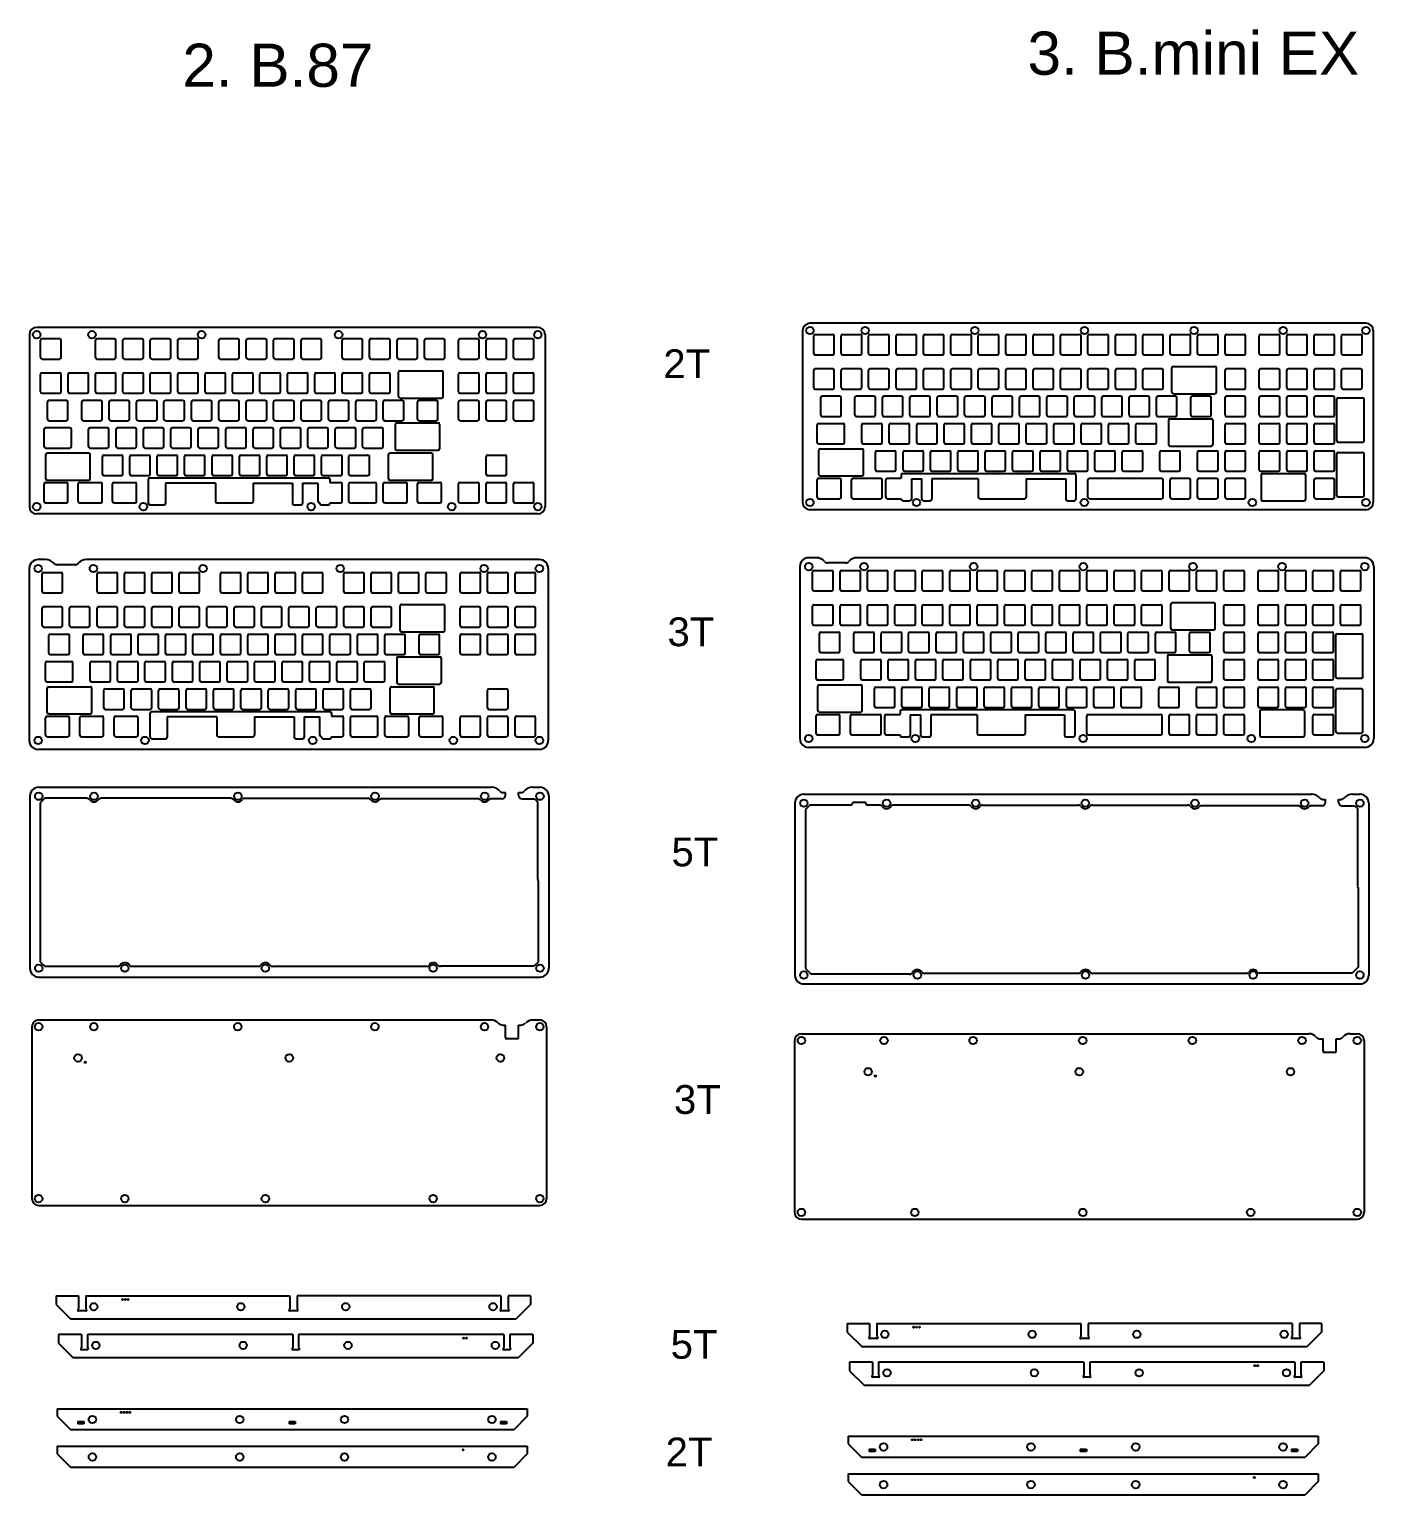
# Model space of a CAD drawing. Header units: millimetres. Extents: x 274 to 3232, y 733 to 1752.
# Drawn here: x 989 to 1924, y 733 to 1752 of the extents above; entities that cross this region are included whole.
import ezdxf

# ---------------------------------------------------------------- set-up
doc = ezdxf.new("R2010")
doc.units = ezdxf.units.MM
doc.styles.get("Standard").update_dxf_attribs({"font": 'arial.ttf'})

# ---------------------------------------------------------------- blocks, each defined once
blk = doc.blocks.new('switch hole for acrylic')
for p, q in [((-7.1, -6.1), (-7.1, 6.1)), ((-6.1, 7.1), (6.1, 7.1)), ((7.1, -6.1), (7.1, 6.1)), ((-6.1, -7.1), (6.1, -7.1))]:
    blk.add_line(p, q)
for centre, start, end in [((-6.1, 6.1), 90, 180), ((6.1, 6.1), 0, 90), ((-6.1, -6.1), 180, 270), ((6.1, -6.1), 270, 0)]:
    blk.add_arc(centre, 1, start, end)

msp = doc.modelspace()

# ---------------------------------------------------------------- linework, layer by layer
for p, q in [((989.5, 1539.6), (989.5, 1420.1)), ((1342.8, 1544.7), (994.6, 1544.7)), ((1347.9, 1539.6), (1347.9, 1420.1)), ((1526.8, 1542.5), (1526.8, 1423)), ((1918.3, 1547.6), (1531.9, 1547.6)), ((1923.4, 1542.5), (1923.4, 1423)), ((1246.1, 1496.6), (1246.1, 1513.6)), ((1247.1, 1514.6), (1276, 1514.6)), ((1277, 1496.6), (1277, 1513.6)), ((1783.5, 1499.6), (1783.5, 1516.5)), ((1784.5, 1517.5), (1813.4, 1517.5)), ((1814.4, 1499.6), (1814.4, 1516.5)), ((1784.5, 1498.6), (1813.4, 1498.6)), ((1247.1, 1495.6), (1276, 1495.6)), ((1898.1, 1465.9), (1898.1, 1494.8)), ((1899.1, 1495.8), (1916, 1495.8)), ((1917, 1465.9), (1917, 1494.8)), ((1243.8, 1477.3), (1243.8, 1460.3)), ((1244.8, 1478.3), (1273.6, 1478.3)), ((1274.6, 1477.3), (1274.6, 1460.3)), ((1538, 1477.9), (1555, 1477.9)), ((1781.1, 1480.2), (1781.1, 1463.2)), ((1782.1, 1481.2), (1811, 1481.2)), ((1812, 1480.2), (1812, 1463.2)), ((999.7, 1461.8), (999.7, 1474)), ((1000.7, 1475), (1017.7, 1475)), ((1018.7, 1461.8), (1018.7, 1474)), ((1537, 1464.7), (1537, 1476.9)), ((1556, 1464.7), (1556, 1476.9)), ((1000.7, 1460.8), (1017.7, 1460.8)), ((1001.9, 1457.4), (1030.8, 1457.4)), ((1240, 1457.4), (1268.9, 1457.4)), ((1244.8, 1459.3), (1273.6, 1459.3)), ((1538, 1463.7), (1555, 1463.7)), ((1538.2, 1442.4), (1538.2, 1459.3)), ((1539.2, 1460.3), (1568.1, 1460.3)), ((1569.1, 1442.4), (1569.1, 1459.3)), ((1782.1, 1462.2), (1811, 1462.2)), ((1898.1, 1427.8), (1898.1, 1456.7)), ((1899.1, 1464.9), (1916, 1464.9)), ((1899.1, 1457.7), (1916, 1457.7)), ((1917, 1427.8), (1917, 1456.7)), ((1000.9, 1439.5), (1000.9, 1456.4)), ((1031.8, 1439.5), (1031.8, 1456.4)), ((1239, 1439.5), (1239, 1456.4)), ((1269.9, 1439.5), (1269.9, 1456.4)), ((1000.7, 1436.9), (1015.3, 1436.9)), ((1001.9, 1438.5), (1030.8, 1438.5)), ((1024.5, 1436.9), (1039.1, 1436.9)), ((1048.3, 1436.9), (1062.9, 1436.9)), ((1072.3, 1422.3), (1072.3, 1439.2)), ((1073.3, 1440.2), (1197.4, 1440.2)), ((1084.1, 1436.5), (1084.1, 1422.3)), ((1118.8, 1436.5), (1084.1, 1436.5)), ((1118.8, 1436.5), (1118.8, 1423.7)), ((1144.9, 1436.5), (1172.4, 1436.5)), ((1144.9, 1436.5), (1144.9, 1423.7)), ((1172.4, 1436.5), (1172.4, 1422.3)), ((1179.4, 1436.5), (1179.4, 1422.3)), ((1179.4, 1436.5), (1190.2, 1436.5)), ((1190.2, 1423.7), (1190.2, 1436.5)), ((1198.4, 1439.2), (1198.4, 1436.9)), ((1198.4, 1436.9), (1205.8, 1436.9)), ((1212.6, 1436.9), (1229.6, 1436.9)), ((1236.4, 1436.9), (1251, 1436.9)), ((1240, 1438.5), (1268.9, 1438.5)), ((1260.2, 1436.9), (1274.8, 1436.9)), ((1537, 1426.6), (1537, 1438.8)), ((1538, 1439.8), (1552.6, 1439.8)), ((1539.2, 1441.4), (1568.1, 1441.4)), ((1553.6, 1426.6), (1553.6, 1438.8)), ((1560.8, 1426.6), (1560.8, 1438.8)), ((1561.8, 1439.8), (1581.2, 1439.8)), ((1582.2, 1426.6), (1582.2, 1438.8)), ((1584.6, 1426.6), (1584.6, 1438.8)), ((1585.6, 1439.8), (1595.4, 1439.8)), ((1595.4, 1442.1), (1595.4, 1439.8)), ((1596.4, 1443.1), (1715.7, 1443.1)), ((1602.4, 1439.4), (1602.4, 1425.2)), ((1602.4, 1439.4), (1609.7, 1439.4)), ((1609.7, 1425.2), (1609.7, 1439.4)), ((1616.7, 1439.4), (1616.7, 1425.2)), ((1648.9, 1439.4), (1616.7, 1439.4)), ((1648.9, 1439.4), (1648.9, 1426.6)), ((1682.2, 1439.4), (1682.2, 1426.6)), ((1682.2, 1439.4), (1709.7, 1439.4)), ((1709.7, 1439.4), (1709.7, 1425.2)), ((1716.7, 1442.1), (1716.7, 1425.2)), ((1725.1, 1426.6), (1725.1, 1438.8)), ((1726.1, 1439.8), (1776.4, 1439.8)), ((1777.4, 1426.6), (1777.4, 1438.8)), ((1845.4, 1442.1), (1845.4, 1425.1)), ((1846.4, 1443.1), (1875.3, 1443.1)), ((1876.3, 1442.1), (1876.3, 1425.1)), ((999.7, 1423.7), (999.7, 1435.9)), ((1016.3, 1423.7), (1016.3, 1435.9)), ((1023.5, 1423.7), (1023.5, 1435.9)), ((1040.1, 1423.7), (1040.1, 1435.9)), ((1047.3, 1423.7), (1047.3, 1435.9)), ((1063.9, 1423.7), (1063.9, 1435.9)), ((1206.8, 1423.7), (1206.8, 1435.9)), ((1211.6, 1423.7), (1211.6, 1435.9)), ((1230.6, 1423.7), (1230.6, 1435.9)), ((1235.4, 1423.7), (1235.4, 1435.9)), ((1252, 1423.7), (1252, 1435.9)), ((1259.2, 1423.7), (1259.2, 1435.9)), ((1275.8, 1423.7), (1275.8, 1435.9)), ((1899.1, 1426.8), (1916, 1426.8)), ((1000.7, 1422.7), (1015.3, 1422.7)), ((1024.5, 1422.7), (1039.1, 1422.7)), ((1048.3, 1422.7), (1062.9, 1422.7)), ((1073.3, 1421.3), (1083.1, 1421.3)), ((1119.8, 1422.7), (1143.9, 1422.7)), ((1173.4, 1421.3), (1178.4, 1421.3)), ((1191.2, 1422.7), (1191.4, 1422.7)), ((1191.4, 1422.7), (1191.4, 1422.3)), ((1192.4, 1421.3), (1197.4, 1421.3)), ((1198.4, 1422.7), (1198.4, 1422.3)), ((1198.4, 1422.7), (1205.8, 1422.7)), ((1212.6, 1422.7), (1229.6, 1422.7)), ((1236.4, 1422.7), (1251, 1422.7)), ((1260.2, 1422.7), (1274.8, 1422.7)), ((1918.3, 1417.9), (1531.9, 1417.9)), ((1538, 1425.6), (1552.6, 1425.6)), ((1561.8, 1425.6), (1581.2, 1425.6)), ((1585.6, 1425.6), (1595.4, 1425.6)), ((1595.4, 1425.6), (1595.4, 1425.2)), ((1596.4, 1424.2), (1601.4, 1424.2)), ((1610.7, 1424.2), (1615.7, 1424.2)), ((1649.9, 1425.6), (1681.2, 1425.6)), ((1710.7, 1424.2), (1715.7, 1424.2)), ((1726.1, 1425.6), (1776.4, 1425.6)), ((1846.4, 1424.1), (1875.3, 1424.1)), ((1342.8, 1415), (994.6, 1415)), ((989.4, 1377.1), (989.4, 1257.6)), ((1000.7, 1383.3), (995.6, 1383.3)), ((1021.2, 1379.7), (1008.8, 1379.7)), ((1343.9, 1383.3), (1029.3, 1383.3)), ((1350.1, 1377.1), (1350.1, 1257.6)), ((1524.9, 1378.4), (1524.9, 1258.9)), ((1536.2, 1384.6), (1531.1, 1384.6)), ((1556.7, 1381), (1544.3, 1381)), ((1917.5, 1384.6), (1564.8, 1384.6)), ((1923.7, 1378.4), (1923.7, 1258.9)), ((1247.2, 1334.1), (1247.2, 1351.1)), ((1248.2, 1352.1), (1277.1, 1352.1)), ((1278.1, 1334.1), (1278.1, 1351.1)), ((1782.7, 1335.4), (1782.7, 1352.4)), ((1783.7, 1353.4), (1812.6, 1353.4)), ((1813.6, 1335.4), (1813.6, 1352.4)), ((1783.7, 1334.4), (1812.6, 1334.4)), ((1248.2, 1333.1), (1277.1, 1333.1)), ((1897.3, 1301.8), (1897.3, 1330.7)), ((1898.3, 1331.7), (1915.2, 1331.7)), ((1916.2, 1301.8), (1916.2, 1330.7)), ((1244.8, 1314.7), (1244.8, 1297.8)), ((1245.8, 1315.7), (1274.7, 1315.7)), ((1275.7, 1314.7), (1275.7, 1297.8)), ((1780.3, 1316.1), (1780.3, 1299.1)), ((1781.3, 1317.1), (1810.2, 1317.1)), ((1811.2, 1316.1), (1811.2, 1299.1)), ((1000.8, 1299.3), (1000.8, 1311.5)), ((1001.8, 1312.5), (1018.7, 1312.5)), ((1019.7, 1299.3), (1019.7, 1311.5)), ((1536.2, 1300.6), (1536.2, 1312.8)), ((1537.2, 1313.8), (1554.2, 1313.8)), ((1555.2, 1300.6), (1555.2, 1312.8)), ((1001.8, 1298.3), (1018.7, 1298.3)), ((1001.9, 1277), (1001.9, 1293.9)), ((1002.9, 1294.9), (1031.8, 1294.9)), ((1032.8, 1277), (1032.8, 1293.9)), ((1240.1, 1277), (1240.1, 1293.9)), ((1241.1, 1294.9), (1269.9, 1294.9)), ((1245.8, 1296.8), (1274.7, 1296.8)), ((1270.9, 1277), (1270.9, 1293.9)), ((1537.2, 1299.6), (1554.2, 1299.6)), ((1537.4, 1278.3), (1537.4, 1295.2)), ((1538.4, 1296.2), (1567.3, 1296.2)), ((1568.3, 1278.3), (1568.3, 1295.2)), ((1781.3, 1298.1), (1810.2, 1298.1)), ((1898.3, 1300.8), (1915.2, 1300.8)), ((1897.3, 1263.7), (1897.3, 1292.6)), ((1898.3, 1293.6), (1915.2, 1293.6)), ((1916.2, 1263.7), (1916.2, 1292.6)), ((1000.8, 1261.2), (1000.8, 1273.4)), ((1001.8, 1274.4), (1016.3, 1274.4)), ((1002.9, 1276), (1031.8, 1276)), ((1017.3, 1261.2), (1017.3, 1273.4)), ((1024.6, 1261.2), (1024.6, 1273.4)), ((1025.6, 1274.4), (1040.1, 1274.4)), ((1041.1, 1261.2), (1041.1, 1273.4)), ((1048.4, 1261.2), (1048.4, 1273.4)), ((1049.4, 1274.4), (1064, 1274.4)), ((1065, 1261.2), (1065, 1273.4)), ((1073.4, 1259.8), (1073.4, 1276.6)), ((1074.4, 1277.6), (1198.5, 1277.6)), ((1085.2, 1274), (1085.2, 1259.8)), ((1119.8, 1274), (1085.2, 1274)), ((1119.8, 1274), (1119.8, 1261.2)), ((1145.9, 1274), (1173.4, 1274)), ((1145.9, 1274), (1145.9, 1261.2)), ((1173.4, 1274), (1173.4, 1259.8)), ((1180.4, 1274), (1180.4, 1259.8)), ((1180.4, 1274), (1191.3, 1274)), ((1191.3, 1261.2), (1191.3, 1274)), ((1199.5, 1276.6), (1199.5, 1274.4)), ((1199.5, 1274.4), (1206.8, 1274.4)), ((1207.8, 1261.2), (1207.8, 1273.4)), ((1212.7, 1261.2), (1212.7, 1273.4)), ((1213.7, 1274.4), (1230.6, 1274.4)), ((1231.6, 1261.2), (1231.6, 1273.4)), ((1236.5, 1261.2), (1236.5, 1273.4)), ((1237.5, 1274.4), (1252.1, 1274.4)), ((1241.1, 1276), (1269.9, 1276)), ((1253.1, 1261.2), (1253.1, 1273.4)), ((1260.3, 1261.2), (1260.3, 1273.4)), ((1261.3, 1274.4), (1275.9, 1274.4)), ((1276.9, 1261.2), (1276.9, 1273.4)), ((1536.2, 1262.5), (1536.2, 1274.7)), ((1537.2, 1275.7), (1551.8, 1275.7)), ((1538.4, 1277.3), (1567.3, 1277.3)), ((1552.8, 1262.5), (1552.8, 1274.7)), ((1560, 1262.5), (1560, 1274.7)), ((1561, 1275.7), (1580.4, 1275.7)), ((1581.4, 1262.5), (1581.4, 1274.7)), ((1583.9, 1262.5), (1583.9, 1274.7)), ((1584.9, 1275.7), (1594.6, 1275.7)), ((1594.6, 1278), (1594.6, 1275.7)), ((1595.6, 1279), (1714.9, 1279)), ((1601.6, 1275.3), (1601.6, 1261.1)), ((1601.6, 1275.3), (1608.9, 1275.3)), ((1608.9, 1261.1), (1608.9, 1275.3)), ((1615.9, 1275.3), (1615.9, 1261.1)), ((1648.2, 1275.3), (1615.9, 1275.3)), ((1648.2, 1275.3), (1648.2, 1262.5)), ((1681.4, 1275.3), (1681.4, 1262.5)), ((1681.4, 1275.3), (1708.9, 1275.3)), ((1708.9, 1275.3), (1708.9, 1261.1)), ((1715.9, 1278), (1715.9, 1261.1)), ((1724.3, 1262.5), (1724.3, 1274.7)), ((1725.3, 1275.7), (1775.6, 1275.7)), ((1776.6, 1262.5), (1776.6, 1274.7)), ((1844.6, 1278), (1844.6, 1261)), ((1845.6, 1279), (1874.5, 1279)), ((1875.5, 1278), (1875.5, 1261)), ((1001.8, 1260.2), (1016.3, 1260.2)), ((1025.6, 1260.2), (1040.1, 1260.2)), ((1049.4, 1260.2), (1064, 1260.2)), ((1074.4, 1258.8), (1084.2, 1258.8)), ((1120.8, 1260.2), (1144.9, 1260.2)), ((1174.4, 1258.8), (1179.4, 1258.8)), ((1192.3, 1260.2), (1192.5, 1260.2)), ((1192.5, 1260.2), (1192.5, 1259.8)), ((1193.5, 1258.8), (1198.5, 1258.8)), ((1199.5, 1260.2), (1199.5, 1259.8)), ((1199.5, 1260.2), (1206.8, 1260.2)), ((1213.7, 1260.2), (1230.6, 1260.2)), ((1237.5, 1260.2), (1252.1, 1260.2)), ((1261.3, 1260.2), (1275.9, 1260.2)), ((1537.2, 1261.5), (1551.8, 1261.5)), ((1561, 1261.5), (1580.4, 1261.5)), ((1584.9, 1261.5), (1594.6, 1261.5)), ((1594.6, 1261.5), (1594.6, 1261.1)), ((1595.6, 1260.1), (1600.6, 1260.1)), ((1609.9, 1260.1), (1614.9, 1260.1)), ((1649.2, 1261.5), (1680.4, 1261.5)), ((1709.9, 1260.1), (1714.9, 1260.1)), ((1725.3, 1261.5), (1775.6, 1261.5)), ((1845.6, 1260), (1874.5, 1260)), ((1898.3, 1262.7), (1915.2, 1262.7)), ((1343.9, 1251.4), (995.6, 1251.4)), ((1917.5, 1252.7), (1531.1, 1252.7)), ((996, 1225), (1310.6, 1225)), ((1339.2, 1225), (1344.3, 1225)), ((989.8, 1218.8), (989.8, 1099.3)), ((1000.2, 1217.4), (997, 1214.3)), ((997, 1214.3), (997, 1103.8)), ((1029.3, 1217.4), (1000.2, 1217.4)), ((1129.3, 1217.4), (1039.5, 1217.4)), ((1139.5, 1217.4), (1224.6, 1217.4)), ((1301.1, 1217), (1234.4, 1217)), ((1317.9, 1217), (1310.6, 1217)), ((1318.7, 1221.4), (1320.4, 1221.4)), ((1320.4, 1219.5), (1320.4, 1221.4)), ((1320.4, 1219.5), (1320.4, 1221.4)), ((1329.4, 1219.5), (1329.4, 1221.4)), ((1329.4, 1219.5), (1329.4, 1221.4)), ((1329.4, 1221.4), (1331.1, 1221.4)), ((1331.9, 1217), (1340.5, 1217)), ((1340.5, 1217), (1342.6, 1215)), ((1342.6, 1215), (1342.6, 1161.9)), ((1350.5, 1218.8), (1350.5, 1099.3)), ((1521.5, 1214), (1521.5, 1094.5)), ((1527.7, 1220.2), (1880.4, 1220.2)), ((1531.9, 1212.6), (1528.8, 1209.5)), ((1560.3, 1212.6), (1531.9, 1212.6)), ((1570, 1214.4), (1562.2, 1214.4)), ((1580.1, 1212.6), (1571.9, 1212.6)), ((1642, 1212.6), (1590.2, 1212.6)), ((1652.1, 1212.6), (1718.2, 1212.6)), ((1728.3, 1212.6), (1794.4, 1212.6)), ((1870.9, 1212.2), (1804.2, 1212.2)), ((1887.7, 1212.2), (1880.4, 1212.2)), ((1888.5, 1216.6), (1890.2, 1216.6)), ((1890.2, 1214.7), (1890.2, 1216.6)), ((1890.2, 1214.7), (1890.2, 1216.6)), ((1899.2, 1216.6), (1900.9, 1216.6)), ((1899.2, 1214.7), (1899.2, 1216.6)), ((1899.2, 1214.7), (1899.2, 1216.6)), ((1901.7, 1212.2), (1910.3, 1212.2)), ((1909, 1220.2), (1914.1, 1220.2)), ((1910.3, 1212.2), (1912.4, 1210.2)), ((1920.3, 1214), (1920.3, 1094.5)), ((1528.8, 1209.5), (1528.8, 1099)), ((1912.4, 1210.2), (1912.4, 1157.1)), ((1343, 1160.1), (1343, 1103.5)), ((1912.8, 1155.3), (1912.8, 1099.9)), ((997, 1103.8), (1000.4, 1100.5)), ((1050.7, 1100.5), (1000.4, 1100.5)), ((1148.5, 1100.5), (1060.9, 1100.5)), ((1265.9, 1100.5), (1158.6, 1100.5)), ((1340.1, 1100.7), (1275.1, 1100.7)), ((1343, 1103.5), (1340.1, 1100.7)), ((996, 1093.1), (1344.3, 1093.1)), ((1528.8, 1099), (1532.7, 1095.1)), ((1601.1, 1095.1), (1532.7, 1095.1)), ((1718.3, 1095.7), (1611.7, 1095.7)), ((1835.8, 1095.7), (1728.5, 1095.7)), ((1908.7, 1095.8), (1844, 1095.8)), ((1912.8, 1099.9), (1908.7, 1095.8)), ((1527.7, 1088.3), (1914.1, 1088.3)), ((995.9, 1063.3), (1310.5, 1063.3)), ((1318.7, 1059.7), (1320.3, 1059.7)), ((1320.3, 1051.2), (1320.3, 1059.7)), ((1329.3, 1051.2), (1329.3, 1059.7)), ((1329.3, 1059.7), (1331, 1059.7)), ((1339.2, 1063.3), (1344.2, 1063.3)), ((991.2, 1058.6), (991.2, 939.1)), ((1328.3, 1050.2), (1321.3, 1050.2)), ((1348.9, 1058.6), (1348.9, 939.1)), ((1526, 1053.7), (1878.7, 1053.7)), ((1886.8, 1050.1), (1888.5, 1050.1)), ((1888.5, 1041.6), (1888.5, 1050.1)), ((1897.5, 1041.6), (1897.5, 1050.1)), ((1897.5, 1050.1), (1899.2, 1050.1)), ((1907.3, 1053.7), (1912.3, 1053.7)), ((1521.3, 1049), (1521.3, 929.5)), ((1896.5, 1040.6), (1889.5, 1040.6)), ((1917, 1049), (1917, 929.5)), ((995.9, 934.4), (1344.2, 934.4)), ((1526, 924.8), (1912.3, 924.8))]:
    msp.add_line(p, q)
at = {"color": 1}
for p, q in [((1008.1, 871.5), (1023.6, 871.5)), ((1008.1, 871.5), (1008.1, 865.5)), ((1023.6, 871.5), (1023.6, 862.5)), ((1028.7, 871.5), (1170.4, 871.5)), ((1028.7, 871.5), (1028.7, 862.5)), ((1170.4, 871.5), (1170.4, 862.5)), ((1317.2, 871.5), (1175.5, 871.5)), ((1175.5, 871.5), (1175.5, 862.5)), ((1317.2, 871.5), (1317.2, 862.5)), ((1337.7, 871.5), (1322.3, 871.5)), ((1322.3, 871.5), (1322.3, 862.5)), ((1337.7, 871.5), (1337.7, 865.5)), ((1008.1, 865.5), (1018.1, 855.5)), ((1023.1, 861.9), (1023.1, 861.4)), ((1023.6, 862.5), (1023.2, 862)), ((1028.8, 861), (1023.5, 861)), ((1028.7, 862.5), (1029.1, 862)), ((1029.2, 861.9), (1029.2, 861.4)), ((1170.4, 862.5), (1169.9, 862)), ((1169.9, 861.9), (1169.9, 861.4)), ((1175.6, 861), (1170.3, 861)), ((1175.5, 862.5), (1175.9, 862)), ((1176, 861.9), (1176, 861.4)), ((1317.2, 862.5), (1316.7, 862)), ((1316.7, 861.9), (1316.7, 861.4)), ((1322.4, 861), (1317.1, 861)), ((1322.3, 862.5), (1322.7, 862)), ((1322.8, 861.9), (1322.8, 861.4)), ((1337.7, 865.5), (1327.7, 855.5)), ((1018.1, 855.5), (1327.7, 855.5)), ((1557.9, 852.3), (1573.4, 852.3)), ((1557.9, 852.3), (1557.9, 846.3)), ((1557.9, 846.3), (1567.9, 836.3)), ((1573.4, 852.3), (1573.4, 843.3)), ((1578.5, 852.3), (1720.2, 852.3)), ((1578.5, 852.3), (1578.5, 843.3)), ((1720.2, 852.3), (1720.2, 843.3)), ((1867, 852.3), (1725.3, 852.3)), ((1725.3, 852.3), (1725.3, 843.3)), ((1867, 852.3), (1867, 843.3)), ((1887.5, 852.3), (1872.1, 852.3)), ((1872.1, 852.3), (1872.1, 843.3)), ((1887.5, 846.3), (1877.5, 836.3)), ((1887.5, 852.3), (1887.5, 846.3)), ((1009.7, 844.6), (1009.7, 838.6)), ((1025.7, 844.6), (1009.7, 844.6)), ((1009.7, 838.6), (1019.7, 828.6)), ((1025.7, 835.6), (1025.2, 835.2)), ((1025.7, 844.6), (1025.7, 835.6)), ((1172.5, 844.6), (1029.8, 844.6)), ((1029.8, 844.6), (1029.8, 835.6)), ((1029.8, 835.6), (1030.2, 835.2)), ((1172.5, 835.6), (1172, 835.2)), ((1172.5, 844.6), (1172.5, 835.6)), ((1319.2, 844.6), (1176.6, 844.6)), ((1176.6, 844.6), (1176.6, 835.6)), ((1176.6, 835.6), (1177, 835.2)), ((1319.2, 835.6), (1318.8, 835.2)), ((1319.2, 844.6), (1319.2, 835.6)), ((1339.3, 844.6), (1323.3, 844.6)), ((1323.3, 844.6), (1323.3, 835.6)), ((1323.3, 835.6), (1323.8, 835.2)), ((1339.3, 838.6), (1329.3, 828.6)), ((1339.3, 844.6), (1339.3, 838.6)), ((1567.9, 836.3), (1877.5, 836.3)), ((1572.9, 842.7), (1572.9, 842.2)), ((1573.4, 843.3), (1573, 842.9)), ((1578.6, 841.8), (1573.3, 841.8)), ((1578.5, 843.3), (1578.9, 842.9)), ((1579, 842.7), (1579, 842.2)), ((1720.2, 843.3), (1719.7, 842.9)), ((1719.7, 842.7), (1719.7, 842.2)), ((1725.4, 841.8), (1720.1, 841.8)), ((1725.3, 843.3), (1725.7, 842.9)), ((1725.8, 842.7), (1725.8, 842.2)), ((1867, 843.3), (1866.5, 842.9)), ((1866.5, 842.7), (1866.5, 842.2)), ((1872.2, 841.8), (1866.9, 841.8)), ((1872.1, 843.3), (1872.5, 842.9)), ((1872.6, 842.7), (1872.6, 842.2)), ((1019.7, 828.6), (1329.3, 828.6)), ((1025.2, 835), (1025.2, 834.5)), ((1029.9, 834.1), (1025.6, 834.1)), ((1030.3, 835), (1030.3, 834.5)), ((1172, 835), (1172, 834.5)), ((1176.7, 834.1), (1172.4, 834.1)), ((1177.1, 835), (1177.1, 834.5)), ((1318.7, 835), (1318.7, 834.5)), ((1323.4, 834.1), (1319.1, 834.1)), ((1323.8, 835), (1323.8, 834.5)), ((1559.5, 825.5), (1559.5, 819.5)), ((1575.5, 825.5), (1559.5, 825.5)), ((1575.5, 825.5), (1575.5, 816.5)), ((1722.3, 825.5), (1579.6, 825.5)), ((1579.6, 825.5), (1579.6, 816.5)), ((1722.3, 825.5), (1722.3, 816.5)), ((1869, 825.5), (1726.4, 825.5)), ((1726.4, 825.5), (1726.4, 816.5)), ((1869, 825.5), (1869, 816.5)), ((1889.1, 825.5), (1873.1, 825.5)), ((1873.1, 825.5), (1873.1, 816.5)), ((1889.1, 825.5), (1889.1, 819.5)), ((1559.5, 819.5), (1569.5, 809.5)), ((1575.5, 816.5), (1575, 816)), ((1575, 815.9), (1575, 815.4)), ((1579.7, 815), (1575.4, 815)), ((1579.6, 816.5), (1580, 816)), ((1580.1, 815.9), (1580.1, 815.4)), ((1722.3, 816.5), (1721.8, 816)), ((1721.8, 815.9), (1721.8, 815.4)), ((1726.5, 815), (1722.2, 815)), ((1726.4, 816.5), (1726.8, 816)), ((1726.9, 815.9), (1726.9, 815.4)), ((1868.5, 815.9), (1868.5, 815.4)), ((1869, 816.5), (1868.6, 816)), ((1873.2, 815), (1868.9, 815)), ((1873.1, 816.5), (1873.6, 816)), ((1873.6, 815.9), (1873.6, 815.4)), ((1889.1, 819.5), (1879.1, 809.5)), ((1569.5, 809.5), (1879.1, 809.5)), ((1008.8, 793.1), (1335.4, 793.1)), ((1008.8, 793.1), (1008.8, 787.8)), ((1008.8, 787.8), (1018, 778.6)), ((1335.4, 787.8), (1326.3, 778.6)), ((1335.4, 793.1), (1335.4, 787.8)), ((1018, 778.6), (1326.3, 778.6)), ((1023.2, 784.2), (1023.2, 782.6)), ((1023.2, 784.2), (1027.4, 784.2)), ((1027.4, 782.6), (1023.2, 782.6)), ((1027.4, 784.2), (1027.4, 782.6)), ((1170, 784.2), (1170, 782.6)), ((1170, 784.2), (1174.2, 784.2)), ((1174.2, 782.6), (1170, 782.6)), ((1174.2, 784.2), (1174.2, 782.6)), ((1316.8, 784.2), (1316.8, 782.6)), ((1316.8, 784.2), (1321, 784.2)), ((1321, 782.6), (1316.8, 782.6)), ((1321, 784.2), (1321, 782.6)), ((1008.8, 767), (1335.4, 767)), ((1008.8, 767), (1008.8, 761.6)), ((1335.4, 767), (1335.4, 761.6)), ((1558.6, 774), (1885.2, 774)), ((1558.6, 774), (1558.6, 768.6)), ((1558.6, 768.6), (1567.8, 759.5)), ((1573, 765), (1573, 763.4)), ((1573, 765), (1577.2, 765)), ((1577.2, 765), (1577.2, 763.4)), ((1719.8, 765), (1719.8, 763.4)), ((1719.8, 765), (1724, 765)), ((1724, 765), (1724, 763.4)), ((1866.6, 765), (1866.6, 763.4)), ((1866.6, 765), (1870.8, 765)), ((1870.8, 765), (1870.8, 763.4)), ((1885.2, 768.6), (1876.1, 759.5)), ((1885.2, 774), (1885.2, 768.6)), ((1008.8, 761.6), (1018, 752.5)), ((1335.4, 761.6), (1326.3, 752.5)), ((1567.8, 759.5), (1876.1, 759.5)), ((1577.2, 763.4), (1573, 763.4)), ((1724, 763.4), (1719.8, 763.4)), ((1870.8, 763.4), (1866.6, 763.4)), ((1018, 752.5), (1326.3, 752.5)), ((1558.6, 747.8), (1885.2, 747.8)), ((1558.6, 747.8), (1558.6, 742.4)), ((1885.2, 747.8), (1885.2, 742.4)), ((1558.6, 742.4), (1567.8, 733.3)), ((1885.2, 742.4), (1876.1, 733.3)), ((1567.8, 733.3), (1876.1, 733.3))]:
    msp.add_line(p, q, dxfattribs=at)
for centre, radius in [((994.6, 1539.6), 2.6), ((1033, 1539.6), 2.6), ((1109.2, 1539.6), 2.6), ((1204.4, 1539.6), 2.6), ((1304.4, 1539.6), 2.6), ((1342.8, 1539.6), 2.6), ((1531.9, 1542.5), 2.6), ((1570.3, 1542.5), 2.6), ((1646.5, 1542.5), 2.6), ((1722.7, 1542.5), 2.6), ((1798.9, 1542.5), 2.6), ((1860.8, 1542.5), 2.6), ((1918.3, 1542.5), 2.6), ((994.6, 1420.1), 2.6), ((1068.7, 1420.1), 2.6), ((1185.3, 1420.1), 2.6), ((1283, 1420.1), 2.6), ((1342.8, 1420.1), 2.6), ((1531.9, 1423), 2.6), ((1606, 1423), 2.6), ((1722.6, 1423), 2.6), ((1839.4, 1423), 2.6), ((1918.3, 1423), 2.6), ((995.6, 1377.1), 2.6), ((1034, 1377.1), 2.6), ((1110.2, 1377.1), 2.6), ((1205.5, 1377.1), 2.6), ((1305.5, 1377.1), 2.6), ((1343.9, 1377.1), 2.6), ((1531.1, 1378.4), 2.6), ((1569.5, 1378.4), 2.6), ((1645.7, 1378.4), 2.6), ((1721.9, 1378.4), 2.6), ((1798.1, 1378.4), 2.6), ((1860, 1378.4), 2.6), ((1917.5, 1378.4), 2.6), ((995.6, 1257.6), 2.6), ((1069.8, 1257.6), 2.6), ((1186.4, 1257.6), 2.6), ((1284.1, 1257.6), 2.6), ((1343.9, 1257.6), 2.6), ((1531.1, 1258.9), 2.6), ((1605.2, 1258.9), 2.6), ((1721.8, 1258.9), 2.6), ((1838.6, 1258.9), 2.6), ((1917.5, 1258.9), 2.6), ((996, 1218.8), 2.6), ((1034.4, 1218.8), 2.6), ((1134.4, 1218.8), 2.6), ((1229.7, 1218.8), 2.6), ((1305.9, 1218.8), 2.6), ((1344.3, 1218.8), 2.6), ((1527.7, 1214), 2.6), ((1585.2, 1214), 2.6), ((1647.1, 1214), 2.6), ((1723.3, 1214), 2.6), ((1799.5, 1214), 2.6), ((1875.7, 1214), 2.6), ((1914.1, 1214), 2.6), ((996, 1099.3), 2.6), ((1055.8, 1099.3), 2.6), ((1153.5, 1099.3), 2.6), ((1270.1, 1099.3), 2.6), ((1344.3, 1099.3), 2.6), ((1527.7, 1094.5), 2.6), ((1606.6, 1094.5), 2.6), ((1723.4, 1094.5), 2.6), ((1839.9, 1094.5), 2.6), ((1914.1, 1094.5), 2.6), ((995.9, 1058.6), 2.6), ((1034.3, 1058.6), 2.6), ((1134.3, 1058.6), 2.6), ((1229.6, 1058.6), 2.6), ((1305.8, 1058.6), 2.6), ((1344.2, 1058.6), 2.6), ((1526, 1049), 2.6), ((1583.4, 1049), 2.6), ((1645.3, 1049), 2.6), ((1721.5, 1049), 2.6), ((1797.7, 1049), 2.6), ((1873.9, 1049), 2.6), ((1912.3, 1049), 2.6), ((1023.3, 1036.9), 2.6), ((1170.1, 1036.9), 2.6), ((1316.8, 1036.9), 2.6), ((1028.3, 1033.9), 0.5), ((1572.4, 1027.3), 2.6), ((1719.1, 1027.3), 2.6), ((1865.9, 1027.3), 2.6), ((1577.4, 1024.3), 0.5), ((995.9, 939.1), 2.6), ((1055.8, 939.1), 2.6), ((1153.5, 939.1), 2.6), ((1270.1, 939.1), 2.6), ((1344.2, 939.1), 2.6), ((1526, 929.5), 2.6), ((1604.8, 929.5), 2.6), ((1721.6, 929.5), 2.6), ((1838.2, 929.5), 2.6), ((1912.3, 929.5), 2.6)]:
    msp.add_circle(centre, radius)
for centre, radius in [((1034.2, 864), 2.55), ((1054.2, 869), 0.4), ((1056.2, 869), 0.4), ((1058.2, 869), 0.4), ((1136.5, 864), 2.55), ((1209.3, 864), 2.55), ((1311.7, 864), 2.55), ((1584, 844.8), 2.55), ((1604, 849.8), 0.4), ((1606, 849.8), 0.4), ((1608, 849.8), 0.4), ((1686.3, 844.8), 2.55), ((1759.1, 844.8), 2.55), ((1861.5, 844.8), 2.55), ((1035.7, 837.1), 2.55), ((1138.1, 837.1), 2.55), ((1210.9, 837.1), 2.55), ((1291.3, 842.1), 0.4), ((1293.3, 842.1), 0.4), ((1313.3, 837.1), 2.55), ((1585.5, 818), 2.55), ((1687.9, 818), 2.55), ((1760.7, 818), 2.55), ((1841.1, 823), 0.4), ((1843.1, 823), 0.4), ((1863.1, 818), 2.55), ((1033.3, 785.6), 2.6), ((1053.3, 790.6), 0.4), ((1055.3, 790.6), 0.4), ((1057.3, 790.6), 0.4), ((1059.3, 790.6), 0.4), ((1135.7, 785.6), 2.6), ((1208.5, 785.6), 2.6), ((1310.9, 785.6), 2.6), ((1290.9, 764.5), 0.4), ((1583.1, 766.5), 2.6), ((1603.1, 771.5), 0.4), ((1605.1, 771.5), 0.4), ((1607.1, 771.5), 0.4), ((1609.1, 771.5), 0.4), ((1685.5, 766.5), 2.6), ((1758.3, 766.5), 2.6), ((1860.7, 766.5), 2.6), ((1033.3, 759.5), 2.6), ((1135.7, 759.5), 2.6), ((1208.5, 759.5), 2.6), ((1310.9, 759.5), 2.6), ((1840.7, 745.3), 0.4), ((1583.1, 740.3), 2.6), ((1685.5, 740.3), 2.6), ((1758.3, 740.3), 2.6), ((1860.7, 740.3), 2.6)]:
    msp.add_circle(centre, radius, dxfattribs=at)
for centre, radius, start, end in [((994.6, 1539.6), 5.1, 90, 180), ((1342.8, 1539.6), 5.1, 0, 90), ((1531.9, 1542.5), 5.1, 90, 180), ((1918.3, 1542.5), 5.1, 0, 90), ((1247.1, 1513.6), 1, 90, 180), ((1276, 1513.6), 1, 360, 90), ((1784.5, 1516.5), 1, 90, 180), ((1813.4, 1516.5), 1, 360, 90), ((1784.5, 1499.6), 1, 180, 270), ((1813.4, 1499.6), 1, 270, 0), ((1247.1, 1496.6), 1, 180, 270), ((1276, 1496.6), 1, 270, 0), ((1899.1, 1494.8), 1, 90, 180), ((1916, 1494.8), 1, 0, 90), ((1244.8, 1477.3), 1, 90, 180), ((1273.6, 1477.3), 1, 0, 90), ((1538, 1476.9), 1, 90, 180), ((1555, 1476.9), 1, 0, 90), ((1782.1, 1480.2), 1, 90, 180), ((1811, 1480.2), 1, 0, 90), ((1000.7, 1474), 1, 90, 180), ((1017.7, 1474), 1, 0, 90), ((1000.7, 1461.8), 1, 180, 270), ((1001.9, 1456.4), 1, 90, 180), ((1017.7, 1461.8), 1, 270, 0), ((1030.8, 1456.4), 1, 360, 90), ((1240, 1456.4), 1, 90, 180), ((1244.8, 1460.3), 1, 180, 270), ((1268.9, 1456.4), 1, 360, 90), ((1273.6, 1460.3), 1, 270, 0), ((1538, 1464.7), 1, 180, 270), ((1539.2, 1459.3), 1, 90, 180), ((1555, 1464.7), 1, 270, 0), ((1568.1, 1459.3), 1, 360, 90), ((1782.1, 1463.2), 1, 180, 270), ((1811, 1463.2), 1, 270, 0), ((1899.1, 1465.9), 1, 180, 270), ((1899.1, 1456.7), 1, 90, 180), ((1916, 1465.9), 1, 270, 0), ((1916, 1456.7), 1, 0, 90), ((1000.7, 1435.9), 1, 90, 180), ((1001.9, 1439.5), 1, 180, 270), ((1015.3, 1435.9), 1, 0, 90), ((1024.5, 1435.9), 1, 90, 180), ((1030.8, 1439.5), 1, 270, 360), ((1039.1, 1435.9), 1, 0, 90), ((1048.3, 1435.9), 1, 90, 180), ((1062.9, 1435.9), 1, 0, 90), ((1073.3, 1439.2), 1, 90, 180), ((1197.4, 1439.2), 1, 0, 90), ((1205.8, 1435.9), 1, 0, 90), ((1212.6, 1435.9), 1, 90, 180), ((1229.6, 1435.9), 1, 0, 90), ((1236.4, 1435.9), 1, 90, 180), ((1240, 1439.5), 1, 180, 270), ((1251, 1435.9), 1, 0, 90), ((1260.2, 1435.9), 1, 90, 180), ((1268.9, 1439.5), 1, 270, 0), ((1274.8, 1435.9), 1, 0, 90), ((1538, 1438.8), 1, 90, 180), ((1539.2, 1442.4), 1, 180, 270), ((1552.6, 1438.8), 1, 0, 90), ((1561.8, 1438.8), 1, 90, 180), ((1568.1, 1442.4), 1, 270, 360), ((1581.2, 1438.8), 1, 0, 90), ((1585.6, 1438.8), 1, 90, 180), ((1596.4, 1442.1), 1, 90, 180), ((1715.7, 1442.1), 1, 0, 90), ((1726.1, 1438.8), 1, 90, 180), ((1776.4, 1438.8), 1, 0, 90), ((1846.4, 1442.1), 1, 90, 180), ((1875.3, 1442.1), 1, 0, 90), ((1538, 1426.6), 1, 180, 270), ((1552.6, 1426.6), 1, 270, 0), ((1561.8, 1426.6), 1, 180, 270), ((1581.2, 1426.6), 1, 270, 0), ((1585.6, 1426.6), 1, 180, 270), ((1649.9, 1426.6), 1, 180, 270), ((1681.2, 1426.6), 1, 270, 0), ((1726.1, 1426.6), 1, 180, 270), ((1776.4, 1426.6), 1, 270, 0), ((1899.1, 1427.8), 1, 180, 270), ((1916, 1427.8), 1, 270, 0), ((994.6, 1420.1), 5.1, 180, 270), ((1000.7, 1423.7), 1, 180, 270), ((1015.3, 1423.7), 1, 270, 0), ((1024.5, 1423.7), 1, 180, 270), ((1039.1, 1423.7), 1, 270, 0), ((1048.3, 1423.7), 1, 180, 270), ((1062.9, 1423.7), 1, 270, 0), ((1073.3, 1422.3), 1, 180, 270), ((1083.1, 1422.3), 1, 270, 0), ((1119.8, 1423.7), 1, 180, 270), ((1143.9, 1423.7), 1, 270, 0), ((1173.4, 1422.3), 1, 180, 270), ((1178.4, 1422.3), 1, 270, 0), ((1191.2, 1423.7), 1, 180, 270), ((1192.4, 1422.3), 1, 180, 270), ((1197.4, 1422.3), 1, 270, 0), ((1205.8, 1423.7), 1, 270, 0), ((1212.6, 1423.7), 1, 180, 270), ((1229.6, 1423.7), 1, 270, 0), ((1236.4, 1423.7), 1, 180, 270), ((1251, 1423.7), 1, 270, 0), ((1260.2, 1423.7), 1, 180, 270), ((1274.8, 1423.7), 1, 270, 0), ((1342.8, 1420.1), 5.1, 270, 0), ((1531.9, 1423), 5.1, 180, 270), ((1596.4, 1425.2), 1, 180, 270), ((1601.4, 1425.2), 1, 270, 0), ((1610.7, 1425.2), 1, 180, 270), ((1615.7, 1425.2), 1, 270, 0), ((1710.7, 1425.2), 1, 180, 270), ((1715.7, 1425.2), 1, 270, 0), ((1846.4, 1425.1), 1, 180, 270), ((1875.3, 1425.1), 1, 270, 0), ((1918.3, 1423), 5.1, 270, 0), ((995.6, 1377.1), 6.2, 90, 180), ((1000.7, 1375.3), 8, 42.3283, 90), ((1008.8, 1382.7), 3, 222.3283, 270), ((1021.2, 1382.7), 3, 270, 317.6717), ((1029.3, 1375.3), 8, 90, 137.6717), ((1343.9, 1377.1), 6.2, 0, 90), ((1531.1, 1378.4), 6.2, 90, 180), ((1536.2, 1376.6), 8, 42.3283, 90), ((1544.3, 1384), 3, 222.3283, 270), ((1556.7, 1384), 3, 270, 317.6717), ((1564.8, 1376.6), 8, 90, 137.6717), ((1917.5, 1378.4), 6.2, 0, 90), ((1248.2, 1351.1), 1, 90, 180), ((1277.1, 1351.1), 1, 360, 90), ((1783.7, 1352.4), 1, 90, 180), ((1812.6, 1352.4), 1, 360, 90), ((1783.7, 1335.4), 1, 180, 270), ((1812.6, 1335.4), 1, 270, 0), ((1248.2, 1334.1), 1, 180, 270), ((1277.1, 1334.1), 1, 270, 0), ((1898.3, 1330.7), 1, 90, 180), ((1915.2, 1330.7), 1, 0, 90), ((1245.8, 1314.7), 1, 90, 180), ((1274.7, 1314.7), 1, 0, 90), ((1781.3, 1316.1), 1, 90, 180), ((1810.2, 1316.1), 1, 0, 90), ((1001.8, 1311.5), 1, 90, 180), ((1018.7, 1311.5), 1, 0, 90), ((1537.2, 1312.8), 1, 90, 180), ((1554.2, 1312.8), 1, 0, 90), ((1001.8, 1299.3), 1, 180, 270), ((1002.9, 1293.9), 1, 90, 180), ((1018.7, 1299.3), 1, 270, 0), ((1031.8, 1293.9), 1, 360, 90), ((1241.1, 1293.9), 1, 90, 180), ((1245.8, 1297.8), 1, 180, 270), ((1269.9, 1293.9), 1, 360, 90), ((1274.7, 1297.8), 1, 270, 0), ((1537.2, 1300.6), 1, 180, 270), ((1538.4, 1295.2), 1, 90, 180), ((1554.2, 1300.6), 1, 270, 0), ((1567.3, 1295.2), 1, 360, 90), ((1781.3, 1299.1), 1, 180, 270), ((1810.2, 1299.1), 1, 270, 0), ((1898.3, 1301.8), 1, 180, 270), ((1915.2, 1301.8), 1, 270, 0), ((1898.3, 1292.6), 1, 90, 180), ((1915.2, 1292.6), 1, 0, 90), ((1001.8, 1273.4), 1, 90, 180), ((1002.9, 1277), 1, 180, 270), ((1016.3, 1273.4), 1, 0, 90), ((1025.6, 1273.4), 1, 90, 180), ((1031.8, 1277), 1, 270, 360), ((1040.1, 1273.4), 1, 0, 90), ((1049.4, 1273.4), 1, 90, 180), ((1064, 1273.4), 1, 0, 90), ((1074.4, 1276.6), 1, 90, 180), ((1198.5, 1276.6), 1, 0, 90), ((1206.8, 1273.4), 1, 0, 90), ((1213.7, 1273.4), 1, 90, 180), ((1230.6, 1273.4), 1, 0, 90), ((1237.5, 1273.4), 1, 90, 180), ((1241.1, 1277), 1, 180, 270), ((1252.1, 1273.4), 1, 0, 90), ((1261.3, 1273.4), 1, 90, 180), ((1269.9, 1277), 1, 270, 0), ((1275.9, 1273.4), 1, 0, 90), ((1537.2, 1274.7), 1, 90, 180), ((1538.4, 1278.3), 1, 180, 270), ((1551.8, 1274.7), 1, 0, 90), ((1561, 1274.7), 1, 90, 180), ((1567.3, 1278.3), 1, 270, 360), ((1580.4, 1274.7), 1, 0, 90), ((1584.9, 1274.7), 1, 90, 180), ((1595.6, 1278), 1, 90, 180), ((1714.9, 1278), 1, 0, 90), ((1725.3, 1274.7), 1, 90, 180), ((1775.6, 1274.7), 1, 0, 90), ((1845.6, 1278), 1, 90, 180), ((1874.5, 1278), 1, 0, 90), ((1898.3, 1263.7), 1, 180, 270), ((1915.2, 1263.7), 1, 270, 0), ((995.6, 1257.6), 6.2, 180, 270), ((1001.8, 1261.2), 1, 180, 270), ((1016.3, 1261.2), 1, 270, 0), ((1025.6, 1261.2), 1, 180, 270), ((1040.1, 1261.2), 1, 270, 0), ((1049.4, 1261.2), 1, 180, 270), ((1064, 1261.2), 1, 270, 0), ((1074.4, 1259.8), 1, 180, 270), ((1084.2, 1259.8), 1, 270, 0), ((1120.8, 1261.2), 1, 180, 270), ((1144.9, 1261.2), 1, 270, 0), ((1174.4, 1259.8), 1, 180, 270), ((1179.4, 1259.8), 1, 270, 0), ((1192.3, 1261.2), 1, 180, 270), ((1193.5, 1259.8), 1, 180, 270), ((1198.5, 1259.8), 1, 270, 0), ((1206.8, 1261.2), 1, 270, 0), ((1213.7, 1261.2), 1, 180, 270), ((1230.6, 1261.2), 1, 270, 0), ((1237.5, 1261.2), 1, 180, 270), ((1252.1, 1261.2), 1, 270, 0), ((1261.3, 1261.2), 1, 180, 270), ((1275.9, 1261.2), 1, 270, 0), ((1343.9, 1257.6), 6.2, 270, 0), ((1531.1, 1258.9), 6.2, 180, 270), ((1537.2, 1262.5), 1, 180, 270), ((1551.8, 1262.5), 1, 270, 0), ((1561, 1262.5), 1, 180, 270), ((1580.4, 1262.5), 1, 270, 0), ((1584.9, 1262.5), 1, 180, 270), ((1595.6, 1261.1), 1, 180, 270), ((1600.6, 1261.1), 1, 270, 0), ((1609.9, 1261.1), 1, 180, 270), ((1614.9, 1261.1), 1, 270, 0), ((1649.2, 1262.5), 1, 180, 270), ((1680.4, 1262.5), 1, 270, 0), ((1709.9, 1261.1), 1, 180, 270), ((1714.9, 1261.1), 1, 270, 0), ((1725.3, 1262.5), 1, 180, 270), ((1775.6, 1262.5), 1, 270, 0), ((1845.6, 1261), 1, 180, 270), ((1874.5, 1261), 1, 270, 0), ((1917.5, 1258.9), 6.2, 270, 0), ((996, 1218.8), 6.2, 90, 180), ((1310.6, 1217), 8, 42.3283, 90), ((1318.7, 1224.4), 3, 222.3283, 270), ((1331.1, 1224.4), 3, 270, 317.6717), ((1339.2, 1217), 8, 90, 137.6717), ((1344.3, 1218.8), 6.2, 0, 90), ((1029.3, 1214.9), 2.5, 37.5443, 90), ((1034.4, 1218.8), 3.9, 217.5443, 322.4557), ((1039.5, 1214.9), 2.5, 90, 142.4557), ((1129.3, 1214.9), 2.5, 37.5443, 90), ((1134.4, 1218.8), 3.9, 217.5443, 322.4557), ((1139.5, 1214.9), 2.5, 90, 142.4557), ((1224.6, 1214.9), 2.5, 37.5443, 90), ((1229.7, 1218.8), 3.9, 217.5443, 317.7881), ((1234.4, 1214.5), 2.5, 90, 137.7881), ((1301.1, 1214.5), 2.5, 42.2119, 90), ((1305.9, 1218.8), 3.9, 222.2119, 317.7881), ((1310.6, 1214.5), 2.5, 90, 137.7881), ((1317.9, 1219.5), 2.5, 270, 0), ((1331.9, 1219.5), 2.5, 180, 270), ((1527.7, 1214), 6.2, 90, 180), ((1560.2, 1213.6), 1, 270, 354.2608), ((1562.2, 1213.4), 1, 90, 174.2608), ((1570, 1213.4), 1, 5.7392, 90), ((1572, 1213.6), 1, 185.7392, 270), ((1580.1, 1210.1), 2.5, 37.5443, 90), ((1590.2, 1210.1), 2.5, 90, 142.4557), ((1642, 1210.1), 2.5, 37.5443, 90), ((1652.1, 1210.1), 2.5, 90, 142.4557), ((1718.2, 1210.1), 2.5, 37.5443, 90), ((1728.3, 1210.1), 2.5, 90, 142.4557), ((1794.4, 1210.1), 2.5, 37.5443, 90), ((1804.2, 1209.7), 2.5, 90, 137.7881), ((1870.9, 1209.7), 2.5, 42.2119, 90), ((1880.4, 1209.7), 2.5, 90, 137.7881), ((1880.4, 1212.2), 8, 42.3283, 90), ((1888.5, 1219.6), 3, 222.3283, 270), ((1887.7, 1214.7), 2.5, 270, 0), ((1901.7, 1214.7), 2.5, 180, 270), ((1900.9, 1219.6), 3, 270, 317.6717), ((1909, 1212.2), 8, 90, 137.6717), ((1914.1, 1214), 6.2, 0, 90), ((1585.2, 1214), 3.9, 217.5443, 322.4557), ((1647.1, 1214), 3.9, 217.5443, 322.4557), ((1723.3, 1214), 3.9, 217.5443, 322.4557), ((1799.5, 1214), 3.9, 217.5443, 317.7881), ((1875.7, 1214), 3.9, 222.2119, 317.7881), ((1344.6, 1161.9), 2, 180, 205.8419), ((1341, 1160.1), 2, 0, 25.8419), ((1914.4, 1157.1), 2, 180, 205.8417), ((1910.8, 1155.3), 2, 0, 25.8417), ((1050.7, 1103), 2.5, 270, 324.0342), ((1055.8, 1099.3), 3.8, 35.9658, 144.0342), ((1060.9, 1103), 2.5, 215.9658, 270), ((1148.5, 1103), 2.5, 270, 324.0342), ((1153.5, 1099.3), 3.8, 35.9658, 144.0342), ((1158.6, 1103), 2.5, 215.9658, 270), ((1265.9, 1102), 1.5, 270, 337.7666), ((1269.6, 1100.5), 2.5, 114.122, 157.7666), ((1270.1, 1099.3), 3.8, 38.2466, 114.122), ((1275.1, 1103.2), 2.5, 218.2466, 270), ((996, 1099.3), 6.2, 180, 270), ((1344.3, 1099.3), 6.2, 270, 0), ((1527.7, 1094.5), 6.2, 180, 270), ((1601.1, 1097.6), 2.5, 270, 330.5237), ((1606.6, 1094.5), 3.8, 35.9658, 150.5237), ((1611.7, 1098.2), 2.5, 215.9658, 270), ((1718.3, 1098.2), 2.5, 270, 324.0342), ((1723.4, 1094.5), 3.8, 35.9658, 144.0342), ((1728.5, 1098.2), 2.5, 215.9658, 270), ((1835.8, 1097), 1.3, 270, 339.7777), ((1839.4, 1095.6), 2.5, 114.122, 159.7777), ((1839.9, 1094.5), 3.8, 65.878, 114.122), ((1840.5, 1095.6), 2.5, 21.8377, 65.878), ((1844, 1097.1), 1.3, 201.8377, 270), ((1914.1, 1094.5), 6.2, 270, 0), ((995.9, 1058.6), 4.7, 90, 180), ((1310.5, 1056.8), 6.5, 42.3283, 90), ((1318.7, 1064.2), 4.5, 222.3283, 270), ((1331, 1064.2), 4.5, 270, 317.6717), ((1339.2, 1056.8), 6.5, 90, 137.6717), ((1344.2, 1058.6), 4.7, 0, 90), ((1321.3, 1051.2), 1, 180, 270), ((1328.3, 1051.2), 1, 270, 0), ((1526, 1049), 4.7, 90, 180), ((1878.7, 1047.2), 6.5, 42.3283, 90), ((1886.8, 1054.6), 4.5, 222.3283, 270), ((1899.2, 1054.6), 4.5, 270, 317.6717), ((1907.3, 1047.2), 6.5, 90, 137.6717), ((1912.3, 1049), 4.7, 0, 90), ((1889.5, 1041.6), 1, 180, 270), ((1896.5, 1041.6), 1, 270, 0), ((995.9, 939.1), 4.7, 180, 270), ((1344.2, 939.1), 4.7, 270, 0), ((1526, 929.5), 4.7, 180, 270), ((1912.3, 929.5), 4.7, 270, 0)]:
    msp.add_arc(centre, radius, start, end)
for centre, radius, start, end in [((1023.3, 861.9), 0.2, 135, 180), ((1023.5, 861.4), 0.4, 180, 270), ((1028.8, 861.4), 0.4, 270, 0), ((1029, 861.9), 0.2, 0, 45), ((1170.1, 861.9), 0.2, 135, 180), ((1170.3, 861.4), 0.4, 180, 270), ((1175.6, 861.4), 0.4, 270, 0), ((1175.8, 861.9), 0.2, 0, 45), ((1316.9, 861.9), 0.2, 135, 180), ((1317.1, 861.4), 0.4, 180, 270), ((1322.4, 861.4), 0.4, 270, 0), ((1322.6, 861.9), 0.2, 0, 45), ((1573.1, 842.7), 0.2, 135, 180), ((1573.3, 842.2), 0.4, 180, 270), ((1578.6, 842.2), 0.4, 270, 0), ((1578.8, 842.7), 0.2, 0, 45), ((1719.9, 842.7), 0.2, 135, 180), ((1720.1, 842.2), 0.4, 180, 270), ((1725.4, 842.2), 0.4, 270, 0), ((1725.6, 842.7), 0.2, 0, 45), ((1866.7, 842.7), 0.2, 135, 180), ((1866.9, 842.2), 0.4, 180, 270), ((1872.2, 842.2), 0.4, 270, 0), ((1872.4, 842.7), 0.2, 0, 45), ((1025.4, 835), 0.2, 135, 180), ((1025.6, 834.5), 0.4, 180, 270), ((1029.9, 834.5), 0.4, 270, 0), ((1030.1, 835), 0.2, 0, 45), ((1172.2, 835), 0.2, 135, 180), ((1172.4, 834.5), 0.4, 180, 270), ((1176.7, 834.5), 0.4, 270, 0), ((1176.9, 835), 0.2, 0, 45), ((1318.9, 835), 0.2, 135, 180), ((1319.1, 834.5), 0.4, 180, 270), ((1323.4, 834.5), 0.4, 270, 0), ((1323.6, 835), 0.2, 0, 45), ((1575.2, 815.9), 0.2, 135, 180), ((1575.4, 815.4), 0.4, 180, 270), ((1579.7, 815.4), 0.4, 270, 0), ((1579.9, 815.9), 0.2, 0, 45), ((1722, 815.9), 0.2, 135, 180), ((1722.2, 815.4), 0.4, 180, 270), ((1726.5, 815.4), 0.4, 270, 0), ((1726.7, 815.9), 0.2, 0, 45), ((1868.7, 815.9), 0.2, 135, 180), ((1868.9, 815.4), 0.4, 180, 270), ((1873.2, 815.4), 0.4, 270, 0), ((1873.4, 815.9), 0.2, 0, 45)]:
    msp.add_arc(centre, radius, start, end, dxfattribs=at)

# ---------------------------------------------------------------- block references
for p in [(1541.7, 1532.7), (1560.8, 1532.7), (1579.8, 1532.7), (1598.9, 1532.7), (1617.9, 1532.7), (1637, 1532.7), (1656, 1532.7), (1675.1, 1532.7), (1694.1, 1532.7), (1713.2, 1532.7), (1732.2, 1532.7), (1751.3, 1532.7), (1770.3, 1532.7), (1789.4, 1532.7), (1808.4, 1532.7), (1827.5, 1532.7), (1851.3, 1532.7), (1870.4, 1532.7), (1889.4, 1532.7), (1908.5, 1532.7), (1004.4, 1529.8), (1042.5, 1529.8), (1061.6, 1529.8), (1080.6, 1529.8), (1099.7, 1529.8), (1128.2, 1529.8), (1147.3, 1529.8), (1166.3, 1529.8), (1185.4, 1529.8), (1214, 1529.8), (1233, 1529.8), (1252.1, 1529.8), (1271.1, 1529.8), (1294.9, 1529.8), (1314, 1529.8), (1333, 1529.8), (1004.4, 1506), (1023.5, 1506), (1042.5, 1506), (1061.6, 1506), (1080.6, 1506), (1099.7, 1506), (1118.7, 1506), (1137.8, 1506), (1156.8, 1506), (1175.9, 1506), (1194.9, 1506), (1214, 1506), (1233, 1506), (1294.9, 1506), (1314, 1506), (1333, 1506), (1541.7, 1508.9), (1560.8, 1508.9), (1579.8, 1508.9), (1598.9, 1508.9), (1617.9, 1508.9), (1637, 1508.9), (1656, 1508.9), (1675.1, 1508.9), (1694.1, 1508.9), (1713.2, 1508.9), (1732.2, 1508.9), (1751.3, 1508.9), (1770.3, 1508.9), (1827.5, 1508.9), (1851.3, 1508.9), (1870.4, 1508.9), (1889.4, 1508.9), (1908.5, 1508.9), (1009.2, 1486.9), (1033, 1486.9), (1052, 1486.9), (1071.1, 1486.9), (1090.1, 1486.9), (1109.2, 1486.9), (1128.2, 1486.9), (1147.3, 1486.9), (1166.3, 1486.9), (1185.4, 1486.9), (1204.4, 1486.9), (1223.5, 1486.9), (1242.5, 1486.9), (1266.3, 1486.9), (1294.9, 1486.9), (1314, 1486.9), (1333, 1486.9), (1546.5, 1489.9), (1570.3, 1489.9), (1589.4, 1489.9), (1608.4, 1489.9), (1627.5, 1489.9), (1646.5, 1489.9), (1665.6, 1489.9), (1684.6, 1489.9), (1703.7, 1489.9), (1722.7, 1489.9), (1741.8, 1489.9), (1760.8, 1489.9), (1779.9, 1489.9), (1803.7, 1489.9), (1827.5, 1489.9), (1851.3, 1489.9), (1870.4, 1489.9), (1889.4, 1489.9), (1575.1, 1470.8), (1594.1, 1470.8), (1613.2, 1470.8), (1632.2, 1470.8), (1651.3, 1470.8), (1670.3, 1470.8), (1689.4, 1470.8), (1708.4, 1470.8), (1727.5, 1470.8), (1746.5, 1470.8), (1765.6, 1470.8), (1827.5, 1470.8), (1851.3, 1470.8), (1870.4, 1470.8), (1889.4, 1470.8), (1037.7, 1467.9), (1056.8, 1467.9), (1075.8, 1467.9), (1094.9, 1467.9), (1113.9, 1467.9), (1133, 1467.9), (1152, 1467.9), (1171.1, 1467.9), (1190.1, 1467.9), (1209.2, 1467.9), (1228.2, 1467.9), (1584.6, 1451.8), (1603.7, 1451.8), (1622.7, 1451.8), (1641.8, 1451.8), (1660.8, 1451.8), (1679.9, 1451.8), (1698.9, 1451.8), (1718, 1451.8), (1737, 1451.8), (1756.1, 1451.8), (1782.2, 1451.8), (1808.4, 1451.8), (1827.5, 1451.8), (1851.3, 1451.8), (1870.4, 1451.8), (1889.4, 1451.8), (1047.3, 1448.8), (1066.3, 1448.8), (1085.4, 1448.8), (1104.4, 1448.8), (1123.5, 1448.8), (1142.5, 1448.8), (1161.6, 1448.8), (1180.6, 1448.8), (1199.7, 1448.8), (1218.7, 1448.8), (1314, 1448.8), (1294.9, 1429.8), (1314, 1429.8), (1333, 1429.8), (1789.4, 1432.7), (1808.4, 1432.7), (1827.5, 1432.7), (1889.4, 1432.7), (1540.9, 1368.6), (1560, 1368.6), (1579, 1368.6), (1598.1, 1368.6), (1617.1, 1368.6), (1636.2, 1368.6), (1655.2, 1368.6), (1674.3, 1368.6), (1693.3, 1368.6), (1712.4, 1368.6), (1731.4, 1368.6), (1750.5, 1368.6), (1769.5, 1368.6), (1788.6, 1368.6), (1807.6, 1368.6), (1826.7, 1368.6), (1850.5, 1368.6), (1869.6, 1368.6), (1888.6, 1368.6), (1907.7, 1368.6), (1005.5, 1367.3), (1043.6, 1367.3), (1062.6, 1367.3), (1081.7, 1367.3), (1100.7, 1367.3), (1129.3, 1367.3), (1148.3, 1367.3), (1167.4, 1367.3), (1186.4, 1367.3), (1215, 1367.3), (1234.1, 1367.3), (1253.1, 1367.3), (1272.2, 1367.3), (1296, 1367.3), (1315, 1367.3), (1334.1, 1367.3), (1005.5, 1343.5), (1024.5, 1343.5), (1043.6, 1343.5), (1062.6, 1343.5), (1081.7, 1343.5), (1100.7, 1343.5), (1119.8, 1343.5), (1138.8, 1343.5), (1157.9, 1343.5), (1176.9, 1343.5), (1196, 1343.5), (1215, 1343.5), (1234.1, 1343.5), (1296, 1343.5), (1315, 1343.5), (1334.1, 1343.5), (1540.9, 1344.8), (1560, 1344.8), (1579, 1344.8), (1598.1, 1344.8), (1617.1, 1344.8), (1636.2, 1344.8), (1655.2, 1344.8), (1674.3, 1344.8), (1693.3, 1344.8), (1712.4, 1344.8), (1731.4, 1344.8), (1750.5, 1344.8), (1769.5, 1344.8), (1826.7, 1344.8), (1850.5, 1344.8), (1869.6, 1344.8), (1888.6, 1344.8), (1907.7, 1344.8), (1010.2, 1324.4), (1034, 1324.4), (1053.1, 1324.4), (1072.1, 1324.4), (1091.2, 1324.4), (1110.2, 1324.4), (1129.3, 1324.4), (1148.3, 1324.4), (1167.4, 1324.4), (1186.4, 1324.4), (1205.5, 1324.4), (1224.5, 1324.4), (1243.6, 1324.4), (1267.4, 1324.4), (1296, 1324.4), (1315, 1324.4), (1334.1, 1324.4), (1545.7, 1325.7), (1569.5, 1325.7), (1588.6, 1325.7), (1607.6, 1325.7), (1626.7, 1325.7), (1645.7, 1325.7), (1664.8, 1325.7), (1683.8, 1325.7), (1702.9, 1325.7), (1721.9, 1325.7), (1741, 1325.7), (1760, 1325.7), (1779.1, 1325.7), (1802.9, 1325.7), (1826.7, 1325.7), (1850.5, 1325.7), (1869.6, 1325.7), (1888.6, 1325.7), (1038.8, 1305.4), (1057.9, 1305.4), (1076.9, 1305.4), (1096, 1305.4), (1115, 1305.4), (1134.1, 1305.4), (1153.1, 1305.4), (1172.2, 1305.4), (1191.2, 1305.4), (1210.3, 1305.4), (1229.3, 1305.4), (1574.3, 1306.7), (1593.3, 1306.7), (1612.4, 1306.7), (1631.4, 1306.7), (1650.5, 1306.7), (1669.5, 1306.7), (1688.6, 1306.7), (1707.6, 1306.7), (1726.7, 1306.7), (1745.7, 1306.7), (1764.8, 1306.7), (1826.7, 1306.7), (1850.5, 1306.7), (1869.6, 1306.7), (1888.6, 1306.7), (1583.8, 1287.6), (1602.9, 1287.6), (1621.9, 1287.6), (1641, 1287.6), (1660, 1287.6), (1679.1, 1287.6), (1698.1, 1287.6), (1717.2, 1287.6), (1736.2, 1287.6), (1755.3, 1287.6), (1781.5, 1287.6), (1807.6, 1287.6), (1826.7, 1287.6), (1850.5, 1287.6), (1869.6, 1287.6), (1888.6, 1287.6), (1048.3, 1286.3), (1067.4, 1286.3), (1086.4, 1286.3), (1105.5, 1286.3), (1124.5, 1286.3), (1143.6, 1286.3), (1162.6, 1286.3), (1181.7, 1286.3), (1200.7, 1286.3), (1219.8, 1286.3), (1315, 1286.3), (1296, 1267.3), (1315, 1267.3), (1334.1, 1267.3), (1788.6, 1268.6), (1807.6, 1268.6), (1826.7, 1268.6), (1888.6, 1268.6)]:
    msp.add_blockref('switch hole for acrylic', p)

# ---------------------------------------------------------------- texts
at = {"attachment_point": 1}
for s, width, insert, char_height in [('2. B.87', 161.45, (1095.8, 1741.9), 30), ('3. B.mini EX', 324.277, (1683.1, 1750.3), 30), ('2T', 25.177, (1430, 1529.4), 20), ('3T', 22.648, (1432.9, 1343.1), 20), ('5T', 64.214, (1435.7, 1190.1), 20), ('3T', 1.804, (1437.4, 1018), 20)]:
    msp.add_mtext_dynamic_manual_height_columns(s, width=width, gutter_width=12.5, heights=[0], dxfattribs=dict(at, insert=insert, char_height=char_height))
at = {"color": 1, "char_height": 20, "attachment_point": 1}
for s, width, insert in [('5T', 0.804, (1435.1, 847.8)), ('2T', 25.177, (1431.6, 773))]:
    msp.add_mtext_dynamic_manual_height_columns(s, width=width, gutter_width=12.5, heights=[0], dxfattribs=dict(at, insert=insert))

doc.saveas('drawing.dxf')
